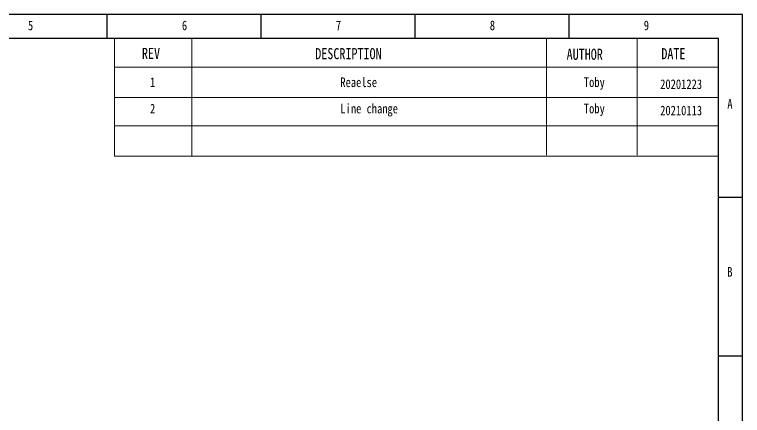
# Model space of a CAD drawing. Header units: millimetres. Extents: x 640 to 795, y 13 to 123.
# Drawn here: x 716.1 to 795.1, y 79.4 to 123 of the extents above; entities that cross this region are included whole.
import ezdxf

# ---------------------------------------------------------------- set-up
doc = ezdxf.new("R2010")
doc.units = ezdxf.units.MM
doc.header["$LTSCALE"] = 16.335
doc.layers.add('07 图框', color=15, linetype='CONTINUOUS')
doc.styles.add('ST1', font='', dxfattribs={"width": 0.8})
doc.styles.get('ST1').set_extended_font_data('SimSun')

msp = doc.modelspace()

# ---------------------------------------------------------------- linework, layer by layer
at = {"layer": '07 图框', "color": 7}
for p, q in [((795.115, 123.024), (639.918, 123.024)), ((726.138, 120.412), (726.138, 123.024)), ((742.86, 120.412), (742.86, 123.024)), ((759.581, 120.412), (759.581, 123.024)), ((776.303, 120.412), (776.303, 123.024)), ((795.115, 13.289), (795.115, 123.024)), ((792.502, 120.412), (642.531, 120.412)), ((792.502, 15.902), (792.502, 120.412)), ((792.502, 103.167), (795.115, 103.167)), ((792.502, 85.923), (795.115, 85.923))]:
    msp.add_line(p, q, dxfattribs=at)
at = {"layer": '07 图框', "color": 7, "lineweight": 0}
for p, q in [((726.934, 120.412), (726.934, 107.628)), ((735.315, 120.412), (735.315, 107.628)), ((773.841, 120.412), (773.841, 107.726)), ((783.664, 120.412), (783.664, 107.726)), ((792.502, 117.314), (726.934, 117.314)), ((792.502, 114.02), (726.934, 114.02)), ((792.502, 110.922), (726.934, 110.922)), ((792.502, 107.628), (726.934, 107.628))]:
    msp.add_line(p, q, dxfattribs=at)

# ---------------------------------------------------------------- texts
at = {"layer": '07 图框', "color": 7, "style": 'ST1'}
for s, insert, char_height, width, attachment_point in [('5', (717.516, 121.302), 1.045, 2.15548, 7), ('6', (734.237, 121.302), 1.045, 2.15548, 7), ('7', (750.959, 121.302), 1.045, 2.15548, 7), ('{\\f@SimSun|b0|i0|c134|p2;8}', (767.68, 121.302), 1.04509, 2.15548, 7), ('9', (784.402, 121.302), 1.045, 2.15548, 7), ('Reaelse', (751.448, 116.183), 1.0451, 8.113, 1), ('Toby', (777.893, 116.188), 1.0451, 4.3177, 1), ('1', (730.773, 116.177), 1.045, 4.3177, 1), ('20201223', (786.181, 115.977), 1.0451, 4.3177, 1), ('A', (794.04, 112.807), 1.045, 2.15548, 9), ('2', (730.773, 113.318), 1.045, 4.3177, 1), ('Line change', (751.448, 113.324), 1.04509, 8.113, 1), ('Toby', (777.893, 113.329), 1.0451, 4.3177, 1), ('20210113', (786.181, 113.117), 1.0451, 4.3177, 1), ('B', (794.04, 95.563), 1.045, 2.15548, 3)]:
    msp.add_mtext(s, dxfattribs=dict(at, insert=insert, char_height=char_height, width=width, attachment_point=attachment_point))
at = {"layer": '07 图框', "color": 7, "lineweight": 0, "char_height": 1.20394, "attachment_point": 1, "style": 'ST1'}
for s, insert, width in [('{\\Ftxt|c134;REV}', (729.897, 119.403), 4.97394), ('{\\Ftxt|c134;DESCRIPTION}', (748.72, 119.376), 12.97432), ('{\\Ftxt|c134;DATE}', (786.307, 119.373), 4.97394), ('{\\Ftxt|c134;AUTHOR}', (776.02, 119.307), 4.97394)]:
    msp.add_mtext(s, dxfattribs=dict(at, insert=insert, width=width))

doc.saveas('drawing.dxf')
